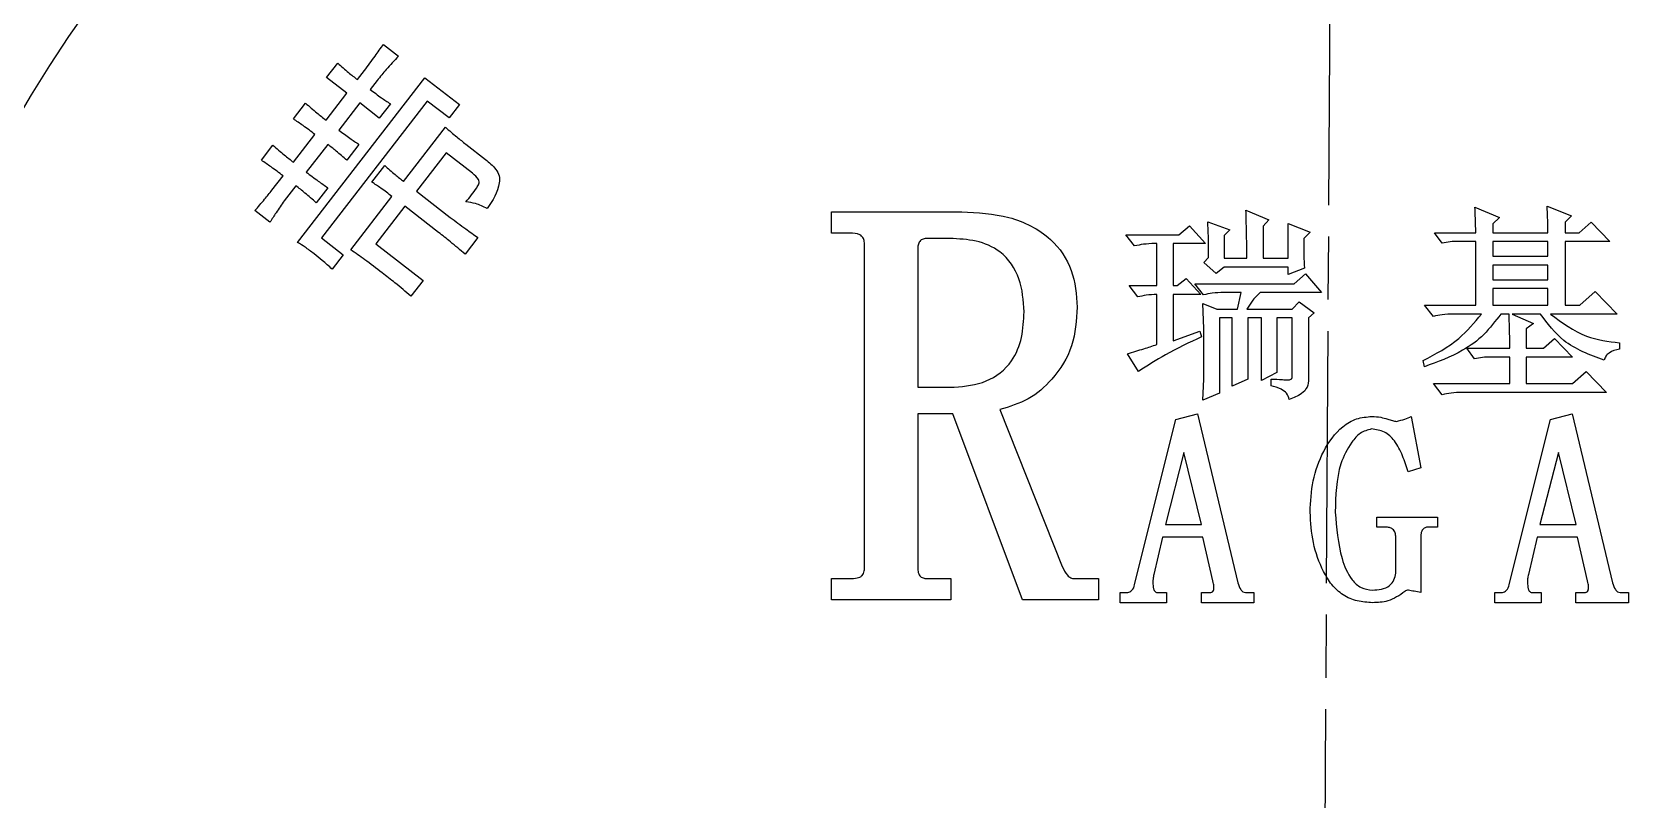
# Model space of a CAD drawing. Header units: millimetres. Extents: x 2301 to 4250, y 838 to 2217.
# Drawn here: x 3545.3 to 3622.1, y 1943.2 to 1979.7 of the extents above; entities that cross this region are included whole.
import ezdxf

# ---------------------------------------------------------------- set-up
doc = ezdxf.new("R2010")
doc.units = ezdxf.units.MM
doc.linetypes.add('AM_ISO08W050', pattern=[18, 12, -1.5, 3, -1.5])
doc.layers.add('AM_7', color=4, linetype='AM_ISO08W050', lineweight=25)

msp = doc.modelspace()

# ---------------------------------------------------------------- linework, layer by layer
at = {"color": 7, "linetype": 'Continuous', "lineweight": 25}
for p, q in [((3561.966, 1979.115), (3562.682, 1978.563)), ((3559.264, 1977.546), (3559.79, 1978.224)), ((3557.885, 1969.694), (3563.941, 1977.53)), ((3560.231, 1976.798), (3559.264, 1977.546)), ((3560.73, 1977.441), (3561.061, 1977.871)), ((3563.941, 1977.53), (3565.587, 1976.257)), ((3559.236, 1975.509), (3560.231, 1976.798)), ((3561.669, 1977.401), (3561.338, 1976.971)), ((3557.68, 1975.568), (3558.261, 1976.319)), ((3564.053, 1976.417), (3559.019, 1969.903)), ((3560.839, 1976.328), (3559.844, 1975.039)), ((3561.771, 1975.609), (3560.839, 1976.328)), ((3562.296, 1976.287), (3561.771, 1975.609)), ((3565.09, 1975.614), (3564.053, 1976.417)), ((3565.587, 1976.257), (3565.09, 1975.614)), ((3562.929, 1972.596), (3564.922, 1975.172)), ((3557.686, 1973.505), (3558.71, 1974.829)), ((3556.159, 1973.599), (3556.711, 1974.315)), ((3559.318, 1974.359), (3558.294, 1973.035)), ((3560.802, 1974.356), (3560.221, 1973.604)), ((3564.949, 1973.951), (3563.537, 1972.126)), ((3566.202, 1972.983), (3564.949, 1973.951)), ((3565.895, 1974.362), (3566.827, 1973.643)), ((3556.662, 1972.18), (3557.188, 1972.86)), ((3561.419, 1972.564), (3562.028, 1973.352)), ((3557.796, 1972.39), (3557.243, 1971.674)), ((3559.323, 1972.296), (3558.771, 1971.58)), ((3563.537, 1972.126), (3565.149, 1970.879)), ((3560.413, 1969.34), (3562.375, 1971.88)), ((3562.983, 1971.41), (3561.602, 1969.621)), ((3564.595, 1970.164), (3562.983, 1971.41)), ((3613.916, 1971.37), (3615.084, 1970.873)), ((3617.351, 1971.409), (3618.518, 1970.953)), ((3556.568, 1970.652), (3555.852, 1971.204)), ((3583.296, 1971.143), (3589.49, 1971.143)), ((3583.296, 1970.131), (3583.296, 1971.143)), ((3601.204, 1970.673), (3602.255, 1970.293)), ((3603.017, 1971.222), (3604.108, 1970.767)), ((3604.108, 1970.767), (3603.837, 1970.47)), ((3605.024, 1968.937), (3605.024, 1970.596)), ((3605.024, 1970.596), (3606.075, 1970.175)), ((3615.084, 1970.873), (3614.775, 1970.577)), ((3614.775, 1970.577), (3614.775, 1970.149)), ((3618.518, 1970.953), (3618.209, 1970.653)), ((3618.209, 1970.653), (3618.209, 1970.149)), ((3618.872, 1970.149), (3619.444, 1970.652)), ((3619.444, 1970.652), (3620.332, 1969.731)), ((3559.019, 1969.903), (3560.056, 1969.099)), ((3566.466, 1969.921), (3565.856, 1969.133)), ((3584.177, 1970.131), (3583.296, 1970.131)), ((3588.933, 1969.878), (3587.81, 1969.878)), ((3597.305, 1970.056), (3599.829, 1970.056)), ((3597.722, 1969.523), (3597.305, 1970.056)), ((3599.829, 1970.056), (3600.329, 1970.481)), ((3600.329, 1970.481), (3601.098, 1969.638)), ((3602.255, 1970.293), (3601.984, 1970.025)), ((3601.984, 1970.025), (3601.984, 1968.937)), ((3603.837, 1970.47), (3603.837, 1968.937)), ((3606.075, 1970.175), (3605.767, 1969.871)), ((3612.357, 1969.654), (3611.986, 1970.149)), ((3611.986, 1970.149), (3613.955, 1970.149)), ((3614.775, 1970.149), (3617.389, 1970.149)), ((3618.209, 1970.149), (3618.872, 1970.149)), ((3560.056, 1969.099), (3559.531, 1968.42)), ((3561.602, 1969.621), (3563.857, 1967.878)), ((3584.869, 1954.287), (3584.869, 1969.53)), ((3587.399, 1969.3), (3587.399, 1962.794)), ((3598.772, 1969.638), (3598.673, 1969.638)), ((3598.772, 1967.633), (3598.772, 1969.638)), ((3601.098, 1969.638), (3599.554, 1969.638)), ((3599.554, 1969.638), (3599.554, 1967.633)), ((3612.837, 1969.731), (3612.357, 1969.654)), ((3613.955, 1969.731), (3612.837, 1969.731)), ((3613.955, 1966.701), (3613.955, 1969.731)), ((3614.775, 1969.731), (3614.775, 1969.031)), ((3617.389, 1969.731), (3614.775, 1969.731)), ((3614.775, 1969.031), (3617.389, 1969.031)), ((3617.389, 1969.031), (3617.389, 1969.731)), ((3620.332, 1969.731), (3618.209, 1969.731)), ((3618.209, 1969.731), (3618.209, 1966.701)), ((3601.01, 1968.732), (3601.242, 1968.965)), ((3601.603, 1968.211), (3601.01, 1968.732)), ((3601.98, 1968.519), (3601.603, 1968.211)), ((3605.024, 1968.519), (3601.98, 1968.519)), ((3601.984, 1968.937), (3603.056, 1968.937)), ((3603.837, 1968.937), (3605.024, 1968.937)), ((3605.024, 1968.171), (3605.024, 1968.519)), ((3605.806, 1968.461), (3605.024, 1968.171)), ((3614.775, 1968.613), (3614.775, 1967.912)), ((3617.389, 1968.613), (3614.775, 1968.613)), ((3617.389, 1967.912), (3617.389, 1968.613)), ((3563.857, 1967.878), (3563.276, 1967.127)), ((3597.876, 1967.1), (3597.46, 1967.633)), ((3597.46, 1967.633), (3598.772, 1967.633)), ((3599.554, 1967.633), (3599.752, 1967.633)), ((3599.752, 1967.633), (3600.174, 1967.981)), ((3600.174, 1967.981), (3600.866, 1967.215)), ((3601.001, 1967.193), (3600.586, 1967.726)), ((3600.586, 1967.726), (3605.309, 1967.726)), ((3605.309, 1967.726), (3605.851, 1968.189)), ((3605.851, 1968.189), (3606.616, 1967.308)), ((3614.775, 1967.912), (3617.389, 1967.912)), ((3614.775, 1967.494), (3614.775, 1966.701)), ((3617.389, 1967.494), (3614.775, 1967.494)), ((3617.389, 1966.701), (3617.389, 1967.494)), ((3598.772, 1964.828), (3598.772, 1967.214)), ((3600.866, 1967.215), (3599.554, 1967.215)), ((3599.554, 1967.215), (3599.554, 1965.008)), ((3601.01, 1965.595), (3600.972, 1966.784)), ((3600.972, 1966.784), (3601.632, 1966.514)), ((3602.785, 1967.308), (3601.952, 1967.308)), ((3602.609, 1966.514), (3602.785, 1967.308)), ((3606.616, 1967.308), (3603.7, 1967.308)), ((3605.226, 1966.514), (3605.548, 1966.861)), ((3605.548, 1966.861), (3606.269, 1966.344)), ((3611.94, 1966.166), (3611.523, 1966.701)), ((3611.523, 1966.701), (3613.955, 1966.701)), ((3614.775, 1966.701), (3617.389, 1966.701)), ((3618.209, 1966.701), (3618.91, 1966.701)), ((3618.91, 1966.701), (3619.638, 1967.356)), ((3619.638, 1967.356), (3620.679, 1966.283)), ((3601.632, 1966.514), (3602.609, 1966.514)), ((3602.362, 1966.096), (3601.753, 1966.096)), ((3601.753, 1966.096), (3601.753, 1962.519)), ((3602.362, 1962.854), (3602.362, 1966.096)), ((3603.065, 1966.514), (3605.226, 1966.514)), ((3603.751, 1966.096), (3603.104, 1966.096)), ((3603.104, 1966.096), (3603.104, 1963.189)), ((3603.751, 1963.124), (3603.751, 1966.096)), ((3605.217, 1966.096), (3604.494, 1966.096)), ((3604.494, 1966.096), (3604.494, 1963.504)), ((3605.217, 1963.291), (3605.217, 1966.096)), ((3606.269, 1966.344), (3605.998, 1966.095)), ((3605.998, 1966.095), (3605.998, 1963.204)), ((3614.225, 1966.283), (3612.891, 1966.283)), ((3615.54, 1966.283), (3615.142, 1966.283)), ((3617.038, 1966.283), (3615.687, 1966.283)), ((3615.687, 1966.283), (3616.705, 1965.838)), ((3620.679, 1966.283), (3617.514, 1966.283)), ((3599.554, 1965.008), (3600.828, 1965.471)), ((3600.828, 1965.471), (3600.904, 1965.195)), ((3601.01, 1963.175), (3601.01, 1965.595)), ((3616.705, 1965.838), (3616.357, 1965.576)), ((3616.357, 1965.576), (3616.357, 1964.65)), ((3597.908, 1963.549), (3597.382, 1964.394)), ((3613.901, 1964.155), (3613.53, 1964.65)), ((3613.53, 1964.65), (3615.576, 1964.65)), ((3616.357, 1964.65), (3617.174, 1964.65)), ((3617.174, 1964.65), (3617.708, 1965.113)), ((3617.708, 1965.113), (3618.557, 1964.232)), ((3620.795, 1964.908), (3620.795, 1964.615)), ((3611.513, 1963.773), (3611.446, 1964.07)), ((3614.38, 1964.232), (3613.901, 1964.155)), ((3615.576, 1964.232), (3614.38, 1964.232)), ((3615.576, 1962.972), (3615.576, 1964.232)), ((3618.557, 1964.232), (3616.357, 1964.232)), ((3616.357, 1964.232), (3616.357, 1962.972)), ((3600.972, 1962.182), (3601.01, 1963.175)), ((3603.104, 1963.189), (3602.362, 1962.854)), ((3604.494, 1963.504), (3603.751, 1963.124)), ((3604.214, 1962.862), (3604.214, 1963.189)), ((3612.363, 1962.439), (3611.948, 1962.972)), ((3611.948, 1962.972), (3615.576, 1962.972)), ((3616.357, 1962.972), (3618.563, 1962.972)), ((3618.563, 1962.972), (3619.212, 1963.552)), ((3619.212, 1963.552), (3620.178, 1962.554)), ((3587.399, 1962.794), (3589.138, 1962.794)), ((3601.753, 1962.519), (3600.972, 1962.182)), ((3620.178, 1962.554), (3613.314, 1962.554)), ((3589.075, 1961.529), (3587.399, 1961.529)), ((3587.399, 1961.529), (3587.399, 1954.268)), ((3592.384, 1952.675), (3589.075, 1961.529)), ((3591.297, 1961.731), (3594.277, 1954.264)), ((3599.681, 1961.261), (3600.72, 1961.529)), ((3600.72, 1961.529), (3602.636, 1953.487)), ((3610.887, 1961.409), (3611.346, 1958.966)), ((3617.51, 1961.261), (3618.549, 1961.529)), ((3618.549, 1961.529), (3620.465, 1953.487)), ((3597.734, 1953.474), (3599.681, 1961.261)), ((3615.563, 1953.474), (3617.51, 1961.261)), ((3600.061, 1959.694), (3599.183, 1956.256)), ((3600.9, 1956.256), (3600.061, 1959.694)), ((3617.89, 1959.694), (3617.012, 1956.256)), ((3618.729, 1956.256), (3617.89, 1959.694)), ((3611.346, 1958.966), (3610.732, 1958.773)), ((3599.183, 1956.256), (3600.9, 1956.256)), ((3609.255, 1956.136), (3609.255, 1956.616)), ((3609.255, 1956.616), (3612.14, 1956.616)), ((3609.672, 1956.136), (3609.255, 1956.136)), ((3612.14, 1956.136), (3611.651, 1956.136)), ((3612.14, 1956.616), (3612.14, 1956.136)), ((3617.012, 1956.256), (3618.729, 1956.256)), ((3599.054, 1955.657), (3598.631, 1953.88)), ((3600.973, 1955.657), (3599.054, 1955.657)), ((3601.447, 1953.577), (3600.973, 1955.657)), ((3610.148, 1953.948), (3610.148, 1955.65)), ((3611.346, 1955.695), (3611.346, 1953.021)), ((3616.883, 1955.657), (3616.46, 1953.88)), ((3618.802, 1955.657), (3616.883, 1955.657)), ((3619.276, 1953.577), (3618.802, 1955.657)), ((3583.296, 1952.675), (3583.296, 1953.686)), ((3583.296, 1953.686), (3584.177, 1953.686)), ((3587.834, 1953.686), (3588.968, 1953.686)), ((3588.968, 1953.686), (3588.968, 1952.675)), ((3594.866, 1953.686), (3596.001, 1953.686)), ((3596.001, 1953.686), (3596.001, 1952.675)), ((3597.039, 1952.541), (3597.039, 1953.021)), ((3597.039, 1953.021), (3597.307, 1953.021)), ((3598.846, 1953.021), (3599.234, 1953.021)), ((3599.234, 1953.021), (3599.234, 1952.541)), ((3600.898, 1952.541), (3600.898, 1953.021)), ((3600.898, 1953.021), (3601.217, 1953.021)), ((3603.003, 1953.021), (3603.39, 1953.021)), ((3603.39, 1953.021), (3603.39, 1952.541)), ((3614.868, 1952.541), (3614.868, 1953.021)), ((3614.868, 1953.021), (3615.136, 1953.021)), ((3616.675, 1953.021), (3617.062, 1953.021)), ((3617.062, 1953.021), (3617.062, 1952.541)), ((3618.727, 1952.541), (3618.727, 1953.021)), ((3618.727, 1953.021), (3619.045, 1953.021)), ((3620.832, 1953.021), (3621.219, 1953.021)), ((3621.219, 1953.021), (3621.219, 1952.541)), ((3588.968, 1952.675), (3583.296, 1952.675)), ((3596.001, 1952.675), (3592.384, 1952.675)), ((3599.234, 1952.541), (3597.039, 1952.541)), ((3603.39, 1952.541), (3600.898, 1952.541)), ((3617.062, 1952.541), (3614.868, 1952.541)), ((3621.219, 1952.541), (3618.727, 1952.541))]:
    msp.add_line(p, q, dxfattribs=at)
msp.add_circle((3603.744, 1941.21), 71.202, dxfattribs=at)
for centre, radius, start, end in [((3603.742, 1941.207), 80, 100.30599, 169.69399), ((3603.742, 1941.206), 80, 10.30621, 79.69381), ((3603.744, 1941.21), 78.5, 100.30599, 169.69399), ((3603.744, 1941.209), 78.5, 10.30621, 79.69381), ((3603.747, 1941.212), 71.137, 270.00008, 179.99995), ((3603.752, 1941.217), 68.457, 90.00009, 359.99993)]:
    msp.add_arc(centre, radius, start, end, dxfattribs=at)
msp.add_open_spline([(3524.631, 1955.921), (3525.182, 1958.557), (3526.283, 1963.828), (3528.933, 1971.472), (3532.284, 1978.826), (3536.373, 1985.8), (3541.141, 1992.328), (3546.543, 1998.343), (3552.523, 2003.782), (3559.021, 2008.591), (3565.969, 2012.724), (3573.302, 2016.121), (3580.929, 2018.82), (3586.193, 2019.954), (3588.825, 2020.52)], degree=3, dxfattribs=at)
for points, knots in [([(3617.45, 2020.611), (3620.086, 2020.06), (3625.357, 2018.959), (3633.001, 2016.309), (3640.355, 2012.958), (3647.329, 2008.869), (3653.858, 2004.102), (3659.868, 1998.698), (3665.323, 1992.725), (3670.077, 1986.201), (3673.184, 1981.292), (3674.472, 1978.48), (3674.64, 1978.113)], [0, 0, 0, 0, 0.109293, 0.218586, 0.327879, 0.437172, 0.546465, 0.655758, 0.765051, 0.874344, 0.983637, 1, 1, 1, 1]), ([(3603.752, 2009.674), (3606.392, 2009.586), (3611.784, 2009.405), (3619.911, 2007.904), (3628.075, 2005.406), (3636.07, 2001.781), (3643.674, 1997.071), (3650.669, 1991.342), (3656.691, 1984.908), (3661.675, 1978.01), (3665.623, 1970.881), (3668.648, 1963.486), (3670.731, 1955.993), (3671.983, 1948.559), (3672.134, 1943.633), (3672.209, 1941.217)], [0, 0, 0, 0, 0.073675, 0.150434, 0.229885, 0.311524, 0.394751, 0.478886, 0.563205, 0.640041, 0.715869, 0.790184, 0.862545, 0.932581, 1, 1, 1, 1]), ([(3561.061, 1977.871), (3561.233, 1978.101), (3561.539, 1978.513), (3561.835, 1978.931), (3561.966, 1979.115)], [0, 0, 0, 0, 0.559993, 1, 1, 1, 1]), ([(3559.79, 1978.224), (3559.961, 1978.073), (3560.267, 1977.803), (3560.588, 1977.552), (3560.73, 1977.441)], [0, 0, 0, 0, 0.559975, 1, 1, 1, 1]), ([(3562.682, 1978.563), (3562.487, 1978.351), (3562.14, 1977.972), (3561.813, 1977.575), (3561.669, 1977.401)], [0, 0, 0, 0, 0.560036, 1, 1, 1, 1]), ([(3561.338, 1976.971), (3561.513, 1976.838), (3561.826, 1976.601), (3562.152, 1976.383), (3562.296, 1976.287)], [0, 0, 0, 0, 0.56, 1, 1, 1, 1]), ([(3558.261, 1976.319), (3558.439, 1976.164), (3558.758, 1975.886), (3559.09, 1975.624), (3559.236, 1975.509)], [0, 0, 0, 0, 0.560005, 1, 1, 1, 1]), ([(3558.71, 1974.829), (3558.521, 1974.972), (3558.184, 1975.227), (3557.834, 1975.464), (3557.68, 1975.568)], [0, 0, 0, 0, 0.559985, 1, 1, 1, 1]), ([(3564.922, 1975.172), (3565.1, 1975.017), (3565.417, 1974.738), (3565.749, 1974.477), (3565.895, 1974.362)], [0, 0, 0, 0, 0.559981, 1, 1, 1, 1]), ([(3559.844, 1975.039), (3560.02, 1974.908), (3560.334, 1974.672), (3560.659, 1974.452), (3560.802, 1974.356)], [0, 0, 0, 0, 0.5599826, 1, 1, 1, 1]), ([(3556.711, 1974.315), (3556.89, 1974.16), (3557.208, 1973.882), (3557.54, 1973.62), (3557.686, 1973.505)], [0, 0, 0, 0, 0.5600053, 1, 1, 1, 1]), ([(3560.221, 1973.604), (3560.057, 1973.75), (3559.763, 1974.01), (3559.454, 1974.252), (3559.318, 1974.359)], [0, 0, 0, 0, 0.559993, 1, 1, 1, 1]), ([(3566.827, 1973.643), (3567.001, 1973.497), (3567.263, 1973.278), (3567.505, 1972.876), (3567.486, 1972.171), (3567.161, 1971.687), (3566.901, 1971.299)], [0, 0, 0, 0, 0.250443, 0.375539, 0.499787, 1, 1, 1, 1]), ([(3557.188, 1972.86), (3557, 1973.004), (3556.664, 1973.26), (3556.313, 1973.496), (3556.159, 1973.599)], [0, 0, 0, 0, 0.560019, 1, 1, 1, 1]), ([(3558.294, 1973.035), (3558.483, 1972.892), (3558.82, 1972.637), (3559.17, 1972.4), (3559.323, 1972.296)], [0, 0, 0, 0, 0.559983, 1, 1, 1, 1]), ([(3562.028, 1973.352), (3562.192, 1973.206), (3562.485, 1972.945), (3562.794, 1972.702), (3562.929, 1972.596)], [0, 0, 0, 0, 0.559976, 1, 1, 1, 1]), ([(3565.892, 1971.622), (3566.073, 1971.839), (3566.299, 1972.111), (3566.499, 1972.44), (3566.541, 1972.581), (3566.446, 1972.78), (3566.31, 1972.893), (3566.202, 1972.983)], [0, 0, 0, 0, 0.500942, 0.626088, 0.68839, 0.750852, 1, 1, 1, 1]), ([(3555.852, 1971.204), (3556.006, 1971.384), (3556.281, 1971.705), (3556.546, 1972.035), (3556.662, 1972.18)], [0, 0, 0, 0, 0.560009, 1, 1, 1, 1]), ([(3558.771, 1971.58), (3558.593, 1971.736), (3558.275, 1972.015), (3557.942, 1972.276), (3557.796, 1972.39)], [0, 0, 0, 0, 0.559979, 1, 1, 1, 1]), ([(3562.375, 1971.88), (3562.2, 1972.012), (3561.887, 1972.248), (3561.562, 1972.467), (3561.419, 1972.564)], [0, 0, 0, 0, 0.55998, 1, 1, 1, 1]), ([(3557.243, 1971.674), (3557.113, 1971.486), (3556.881, 1971.15), (3556.664, 1970.804), (3556.568, 1970.652)], [0, 0, 0, 0, 0.5599466, 1, 1, 1, 1]), ([(3566.901, 1971.299), (3566.722, 1971.39), (3566.402, 1971.552), (3566.048, 1971.601), (3565.892, 1971.622)], [0, 0, 0, 0, 0.56002, 1, 1, 1, 1]), ([(3613.955, 1970.149), (3613.952, 1970.377), (3613.946, 1970.784), (3613.925, 1971.191), (3613.916, 1971.37)], [0, 0, 0, 0, 0.559996, 1, 1, 1, 1]), ([(3617.389, 1970.149), (3617.387, 1970.384), (3617.383, 1970.805), (3617.361, 1971.224), (3617.351, 1971.409)], [0, 0, 0, 0, 0.5599887, 1, 1, 1, 1]), ([(3565.149, 1970.879), (3565.392, 1970.697), (3565.826, 1970.37), (3566.271, 1970.058), (3566.466, 1969.921)], [0, 0, 0, 0, 0.559994, 1, 1, 1, 1]), ([(3589.49, 1971.143), (3590.247, 1971.105), (3591.755, 1971.031), (3593.712, 1970.069), (3594.858, 1968.402), (3594.945, 1967.21), (3594.989, 1966.613)], [0, 0, 0, 0, 0.281039, 0.560276, 0.779633, 1, 1, 1, 1]), ([(3601.242, 1968.965), (3601.241, 1969.284), (3601.24, 1969.854), (3601.215, 1970.423), (3601.204, 1970.673)], [0, 0, 0, 0, 0.5599998, 1, 1, 1, 1]), ([(3603.056, 1968.937), (3603.056, 1969.364), (3603.054, 1970.126), (3603.028, 1970.887), (3603.017, 1971.222)], [0, 0, 0, 0, 0.5600057, 1, 1, 1, 1]), ([(3565.856, 1969.133), (3565.624, 1969.33), (3565.21, 1969.681), (3564.783, 1970.016), (3564.595, 1970.164)], [0, 0, 0, 0, 0.560001, 1, 1, 1, 1]), ([(3584.869, 1969.53), (3584.867, 1969.596), (3584.862, 1969.73), (3584.8, 1969.926), (3584.576, 1970.135), (3584.342, 1970.132), (3584.177, 1970.131)], [0, 0, 0, 0, 0.185924, 0.376141, 0.561387, 1, 1, 1, 1]), ([(3587.81, 1969.878), (3587.742, 1969.87), (3587.639, 1969.858), (3587.525, 1969.781), (3587.397, 1969.619), (3587.398, 1969.442), (3587.399, 1969.3)], [0, 0, 0, 0, 0.2502, 0.376077, 0.501356, 1, 1, 1, 1]), ([(3592.459, 1966.387), (3592.425, 1966.92), (3592.357, 1967.981), (3591.478, 1969.283), (3590.183, 1969.823), (3589.35, 1969.859), (3588.933, 1969.878)], [0, 0, 0, 0, 0.2805488, 0.5587988, 0.7789009, 1, 1, 1, 1]), ([(3605.767, 1969.871), (3605.767, 1969.608), (3605.767, 1969.137), (3605.794, 1968.668), (3605.806, 1968.461)], [0, 0, 0, 0, 0.560029, 1, 1, 1, 1]), ([(3558.663, 1969.148), (3558.522, 1969.256), (3558.27, 1969.447), (3558.003, 1969.618), (3557.885, 1969.694)], [0, 0, 0, 0, 0.559966, 1, 1, 1, 1]), ([(3559.531, 1968.42), (3559.372, 1968.561), (3559.09, 1968.811), (3558.794, 1969.045), (3558.663, 1969.148)], [0, 0, 0, 0, 0.56, 1, 1, 1, 1]), ([(3561.907, 1968.242), (3561.632, 1968.453), (3561.142, 1968.83), (3560.636, 1969.184), (3560.413, 1969.34)], [0, 0, 0, 0, 0.560011, 1, 1, 1, 1]), ([(3598.673, 1969.638), (3598.493, 1969.631), (3598.173, 1969.619), (3597.86, 1969.552), (3597.722, 1969.523)], [0, 0, 0, 0, 0.55994, 1, 1, 1, 1]), ([(3563.276, 1967.127), (3563.025, 1967.341), (3562.577, 1967.723), (3562.112, 1968.083), (3561.907, 1968.242)], [0, 0, 0, 0, 0.559974, 1, 1, 1, 1]), ([(3598.772, 1967.214), (3598.603, 1967.206), (3598.301, 1967.191), (3598.006, 1967.127), (3597.876, 1967.1)], [0, 0, 0, 0, 0.559951, 1, 1, 1, 1]), ([(3601.952, 1967.308), (3601.773, 1967.301), (3601.453, 1967.289), (3601.139, 1967.222), (3601.001, 1967.193)], [0, 0, 0, 0, 0.559942, 1, 1, 1, 1]), ([(3603.7, 1967.308), (3603.563, 1967.175), (3603.317, 1966.937), (3603.142, 1966.643), (3603.065, 1966.514)], [0, 0, 0, 0, 0.559329, 1, 1, 1, 1]), ([(3589.138, 1962.794), (3589.658, 1962.846), (3590.696, 1962.95), (3591.903, 1963.896), (3592.401, 1965.165), (3592.44, 1965.979), (3592.459, 1966.387)], [0, 0, 0, 0, 0.279886, 0.558711, 0.778898, 1, 1, 1, 1]), ([(3594.989, 1966.613), (3594.949, 1965.986), (3594.871, 1964.735), (3593.923, 1963.229), (3592.708, 1962.155), (3591.766, 1961.872), (3591.297, 1961.731)], [0, 0, 0, 0, 0.280363, 0.559605, 0.780272, 1, 1, 1, 1]), ([(3611.446, 1964.07), (3612.047, 1964.383), (3613.12, 1964.941), (3613.887, 1965.873), (3614.225, 1966.283)], [0, 0, 0, 0, 0.5599236, 1, 1, 1, 1]), ([(3615.142, 1966.283), (3614.889, 1965.945), (3614.384, 1965.269), (3613.155, 1964.368), (3612.136, 1963.999), (3611.513, 1963.773)], [0, 0, 0, 0, 0.279968, 0.560229, 1, 1, 1, 1]), ([(3612.891, 1966.283), (3612.711, 1966.276), (3612.391, 1966.264), (3612.077, 1966.196), (3611.94, 1966.166)], [0, 0, 0, 0, 0.559904, 1, 1, 1, 1]), ([(3615.576, 1964.65), (3615.574, 1964.955), (3615.57, 1965.499), (3615.549, 1966.043), (3615.54, 1966.283)], [0, 0, 0, 0, 0.559998, 1, 1, 1, 1]), ([(3620.067, 1964.082), (3619.38, 1964.336), (3618.156, 1964.788), (3617.379, 1965.827), (3617.038, 1966.283)], [0, 0, 0, 0, 0.561095, 1, 1, 1, 1]), ([(3617.514, 1966.283), (3618.064, 1965.873), (3619.049, 1965.139), (3620.26, 1964.979), (3620.795, 1964.908)], [0, 0, 0, 0, 0.558187, 1, 1, 1, 1]), ([(3600.904, 1965.195), (3600.324, 1964.924), (3599.289, 1964.441), (3598.33, 1963.821), (3597.908, 1963.549)], [0, 0, 0, 0, 0.56035, 1, 1, 1, 1]), ([(3597.382, 1964.394), (3597.643, 1964.471), (3598.108, 1964.61), (3598.569, 1964.761), (3598.772, 1964.828)], [0, 0, 0, 0, 0.56, 1, 1, 1, 1]), ([(3620.795, 1964.615), (3620.619, 1964.571), (3620.374, 1964.51), (3620.137, 1964.282), (3620.091, 1964.149), (3620.067, 1964.082)], [0, 0, 0, 0, 0.559369, 0.779789, 1, 1, 1, 1]), ([(3604.214, 1963.189), (3604.395, 1963.179), (3604.667, 1963.165), (3604.976, 1963.146), (3605.131, 1963.153), (3605.185, 1963.196), (3605.205, 1963.224), (3605.217, 1963.257), (3605.217, 1963.28), (3605.217, 1963.291)], [0, 0, 0, 0, 0.500078, 0.750087, 0.874285, 0.905493, 0.937008, 0.968662, 1, 1, 1, 1]), ([(3605.082, 1962.219), (3605.046, 1962.322), (3604.975, 1962.528), (3604.644, 1962.753), (3604.377, 1962.821), (3604.214, 1962.862)], [0, 0, 0, 0, 0.278643, 0.558741, 1, 1, 1, 1]), ([(3605.998, 1963.204), (3605.988, 1963.065), (3605.969, 1962.788), (3605.618, 1962.408), (3605.285, 1962.291), (3605.082, 1962.219)], [0, 0, 0, 0, 0.279322, 0.559082, 1, 1, 1, 1]), ([(3613.314, 1962.554), (3613.135, 1962.548), (3612.815, 1962.536), (3612.501, 1962.469), (3612.363, 1962.439)], [0, 0, 0, 0, 0.559942, 1, 1, 1, 1]), ([(3606.073, 1956.852), (3606.099, 1957.351), (3606.151, 1958.35), (3606.659, 1959.77), (3607.39, 1960.813), (3608.265, 1961.341), (3608.765, 1961.386), (3609.015, 1961.409)], [0, 0, 0, 0, 0.250502, 0.500764, 0.750092, 0.875058, 1, 1, 1, 1]), ([(3609.015, 1961.409), (3609.157, 1961.4), (3609.411, 1961.384), (3609.656, 1961.314), (3609.764, 1961.284)], [0, 0, 0, 0, 0.559728, 1, 1, 1, 1]), ([(3610.182, 1961.17), (3610.317, 1961.204), (3610.558, 1961.264), (3610.787, 1961.365), (3610.887, 1961.409)], [0, 0, 0, 0, 0.558272, 1, 1, 1, 1]), ([(3608.994, 1960.81), (3608.807, 1960.758), (3608.428, 1960.652), (3607.925, 1960.034), (3607.309, 1958.819), (3607.287, 1957.639), (3607.272, 1956.852)], [0, 0, 0, 0, 0.1235026, 0.2488673, 0.4989384, 1, 1, 1, 1]), ([(3610.732, 1958.773), (3610.651, 1959.03), (3610.489, 1959.545), (3610.156, 1960.219), (3609.633, 1960.722), (3609.207, 1960.781), (3608.994, 1960.81)], [0, 0, 0, 0, 0.281143, 0.561734, 0.781208, 1, 1, 1, 1]), ([(3609.764, 1961.284), (3609.841, 1961.257), (3609.977, 1961.21), (3610.119, 1961.182), (3610.182, 1961.17)], [0, 0, 0, 0, 0.560487, 1, 1, 1, 1]), ([(3609.043, 1952.541), (3608.799, 1952.556), (3608.31, 1952.584), (3607.625, 1952.881), (3607.075, 1953.381), (3606.581, 1954.227), (3606.16, 1955.387), (3606.102, 1956.363), (3606.073, 1956.852)], [0, 0, 0, 0, 0.125038, 0.249874, 0.374768, 0.49985, 0.749889, 1, 1, 1, 1]), ([(3607.272, 1956.852), (3607.33, 1956.105), (3607.418, 1954.986), (3607.911, 1953.753), (3608.475, 1953.214), (3608.853, 1953.165), (3609.041, 1953.141)], [0, 0, 0, 0, 0.500529, 0.750512, 0.87539, 1, 1, 1, 1]), ([(3610.148, 1955.65), (3610.145, 1955.723), (3610.139, 1955.87), (3610.026, 1956.056), (3609.844, 1956.128), (3609.73, 1956.134), (3609.672, 1956.136)], [0, 0, 0, 0, 0.2810339, 0.5590828, 0.7790831, 1, 1, 1, 1]), ([(3611.651, 1956.136), (3611.626, 1956.134), (3611.576, 1956.13), (3611.484, 1956.085), (3611.393, 1955.992), (3611.351, 1955.844), (3611.348, 1955.745), (3611.346, 1955.695)], [0, 0, 0, 0, 0.1258816, 0.2512216, 0.5004711, 0.7499342, 1, 1, 1, 1]), ([(3584.177, 1953.686), (3584.291, 1953.691), (3584.448, 1953.697), (3584.644, 1953.751), (3584.785, 1953.85), (3584.863, 1954.051), (3584.867, 1954.208), (3584.869, 1954.287)], [0, 0, 0, 0, 0.31383, 0.437347, 0.560331, 0.779392, 1, 1, 1, 1]), ([(3587.399, 1954.268), (3587.401, 1954.19), (3587.405, 1954.036), (3587.465, 1953.813), (3587.651, 1953.706), (3587.773, 1953.693), (3587.834, 1953.686)], [0, 0, 0, 0, 0.28095, 0.559391, 0.778873, 1, 1, 1, 1]), ([(3594.277, 1954.264), (3594.347, 1954.116), (3594.445, 1953.91), (3594.672, 1953.71), (3594.801, 1953.694), (3594.866, 1953.686)], [0, 0, 0, 0, 0.560987, 0.779492, 1, 1, 1, 1]), ([(3598.631, 1953.88), (3598.618, 1953.811), (3598.595, 1953.688), (3598.59, 1953.563), (3598.588, 1953.508)], [0, 0, 0, 0, 0.559946, 1, 1, 1, 1]), ([(3609.041, 1953.141), (3609.184, 1953.147), (3609.469, 1953.161), (3609.847, 1953.318), (3610.087, 1953.614), (3610.128, 1953.836), (3610.148, 1953.948)], [0, 0, 0, 0, 0.280921, 0.560477, 0.779877, 1, 1, 1, 1]), ([(3616.46, 1953.88), (3616.447, 1953.811), (3616.424, 1953.688), (3616.419, 1953.563), (3616.417, 1953.508)], [0, 0, 0, 0, 0.559946, 1, 1, 1, 1]), ([(3597.307, 1953.021), (3597.372, 1953.028), (3597.502, 1953.042), (3597.684, 1953.207), (3597.715, 1953.372), (3597.734, 1953.474)], [0, 0, 0, 0, 0.281219, 0.559867, 1, 1, 1, 1]), ([(3598.588, 1953.508), (3598.593, 1953.404), (3598.599, 1953.274), (3598.651, 1953.128), (3598.698, 1953.065), (3598.768, 1953.026), (3598.82, 1953.023), (3598.846, 1953.021)], [0, 0, 0, 0, 0.499684, 0.625257, 0.749924, 0.874881, 1, 1, 1, 1]), ([(3601.217, 1953.021), (3601.261, 1953.023), (3601.324, 1953.025), (3601.402, 1953.044), (3601.461, 1953.08), (3601.487, 1953.162), (3601.491, 1953.224), (3601.494, 1953.255)], [0, 0, 0, 0, 0.313377, 0.43797, 0.560111, 0.779399, 1, 1, 1, 1]), ([(3601.494, 1953.255), (3601.492, 1953.316), (3601.489, 1953.425), (3601.46, 1953.531), (3601.447, 1953.577)], [0, 0, 0, 0, 0.559753, 1, 1, 1, 1]), ([(3602.636, 1953.487), (3602.671, 1953.374), (3602.721, 1953.217), (3602.865, 1953.053), (3602.957, 1953.032), (3603.003, 1953.021)], [0, 0, 0, 0, 0.560489, 0.780118, 1, 1, 1, 1]), ([(3610.584, 1953.071), (3610.323, 1952.893), (3609.855, 1952.573), (3609.292, 1952.551), (3609.043, 1952.541)], [0, 0, 0, 0, 0.55863, 1, 1, 1, 1]), ([(3610.762, 1953.141), (3610.724, 1953.14), (3610.655, 1953.139), (3610.606, 1953.092), (3610.584, 1953.071)], [0, 0, 0, 0, 0.559098, 1, 1, 1, 1]), ([(3611.346, 1953.021), (3611.237, 1953.041), (3611.041, 1953.078), (3610.847, 1953.121), (3610.762, 1953.141)], [0, 0, 0, 0, 0.560907, 1, 1, 1, 1]), ([(3615.136, 1953.021), (3615.201, 1953.028), (3615.33, 1953.042), (3615.512, 1953.207), (3615.544, 1953.372), (3615.563, 1953.474)], [0, 0, 0, 0, 0.281219, 0.559867, 1, 1, 1, 1]), ([(3616.417, 1953.508), (3616.422, 1953.404), (3616.428, 1953.274), (3616.48, 1953.128), (3616.527, 1953.065), (3616.597, 1953.026), (3616.649, 1953.023), (3616.675, 1953.021)], [0, 0, 0, 0, 0.499684, 0.625257, 0.749924, 0.874881, 1, 1, 1, 1]), ([(3619.045, 1953.021), (3619.09, 1953.023), (3619.153, 1953.025), (3619.231, 1953.044), (3619.29, 1953.08), (3619.316, 1953.162), (3619.32, 1953.224), (3619.323, 1953.255)], [0, 0, 0, 0, 0.313377, 0.43797, 0.560111, 0.779399, 1, 1, 1, 1]), ([(3619.323, 1953.255), (3619.321, 1953.316), (3619.318, 1953.425), (3619.289, 1953.531), (3619.276, 1953.577)], [0, 0, 0, 0, 0.559753, 1, 1, 1, 1]), ([(3620.465, 1953.487), (3620.5, 1953.374), (3620.549, 1953.217), (3620.694, 1953.053), (3620.786, 1953.032), (3620.832, 1953.021)], [0, 0, 0, 0, 0.560489, 0.780118, 1, 1, 1, 1])]:
    msp.add_open_spline(points, degree=3, knots=knots, dxfattribs=at)
at = {"layer": 'AM_7'}
msp.add_line((3604.011, 1467.48), (3607.673, 2092.122), dxfattribs=at)

doc.saveas('drawing.dxf')
